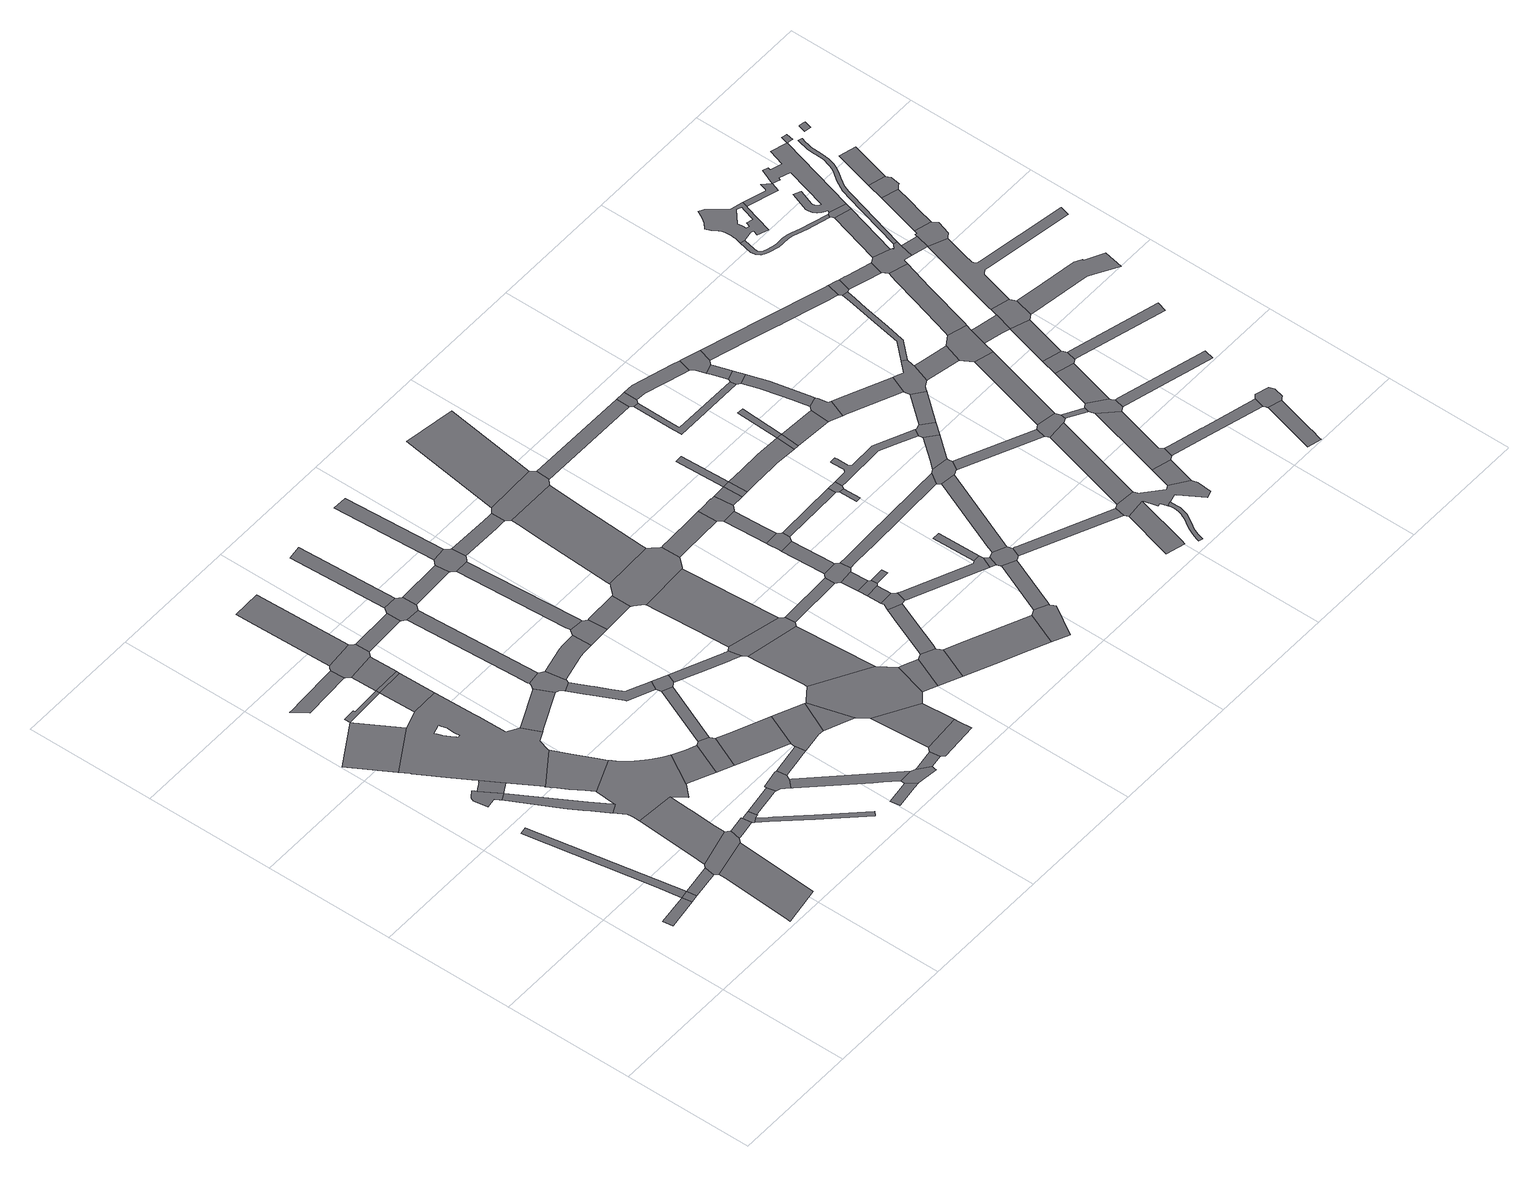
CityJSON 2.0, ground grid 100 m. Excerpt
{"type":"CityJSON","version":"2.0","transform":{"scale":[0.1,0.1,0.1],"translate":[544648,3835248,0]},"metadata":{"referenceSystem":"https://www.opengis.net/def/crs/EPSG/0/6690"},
"CityObjects":{
"road1":{"type":"Road","attributes":{"RoadStructureAttribute.sectionType":"1"},"geometry":[{"type":"MultiSurface","lod":"1","boundaries":[[[0,1,2,3,4]]]}]},
"road2":{"type":"Road","geometry":[{"type":"MultiSurface","lod":"1","boundaries":[[[5,0,4,6]]]}]},
"road3":{"type":"Road","attributes":{"RoadStructureAttribute.sectionType":"1"},"geometry":[{"type":"MultiSurface","lod":"1","boundaries":[[[7,8,9,0,5]]]}]},
"road4":{"type":"Road","attributes":{"RoadStructureAttribute.sectionType":"1"},"geometry":[{"type":"MultiSurface","lod":"1","boundaries":[[[10,11,5,6,12]]]}]},
"road5":{"type":"Road","attributes":{"function":"3","RoadStructureAttribute.sectionType":"1"},"geometry":[{"type":"MultiSurface","lod":"1","boundaries":[[[13,14,15,16,17,18,19]]]}]},
"road6":{"type":"Road","geometry":[{"type":"MultiSurface","lod":"1","boundaries":[[[20,21,22,23,24,25,26,27,28,29,30,31,32,33,34,35]]]}]},
"road7":{"type":"Road","geometry":[{"type":"MultiSurface","lod":"1","boundaries":[[[36,37,38,35,34,39,40]]]}]},
"road8":{"type":"Road","geometry":[{"type":"MultiSurface","lod":"1","boundaries":[[[41,42,43,10,12,15,14,44,45,46]]]}]},
"road9":{"type":"Road","attributes":{"RoadStructureAttribute.sectionType":"1"},"geometry":[{"type":"MultiSurface","lod":"1","boundaries":[[[47,48,49,50,51,34,33,52,53,54,55,56,57,58,59]]]}]},
"road10":{"type":"Road","geometry":[{"type":"MultiSurface","lod":"1","boundaries":[[[60,61,62,63,64]]]}]},
"road11":{"type":"Road","attributes":{"function":"3","RoadStructureAttribute.sectionType":"1"},"geometry":[{"type":"MultiSurface","lod":"1","boundaries":[[[65,66,67,68,43,42,69,70,71,72]]]}]},
"road12":{"type":"Road","geometry":[{"type":"MultiSurface","lod":"1","boundaries":[[[36,40,73,74,75,76,77,78,79,80,81,82,83,84,85,86,87,88,89,90,91,64,63,92,93,94,95],[96,97,98,99,100,101,102,103,104,105,106,107,108]]]}]},
"road13":{"type":"Road","attributes":{"RoadStructureAttribute.sectionType":"1"},"geometry":[{"type":"MultiSurface","lod":"1","boundaries":[[[109,110,46,45,111,112,113]]]}]},
"road14":{"type":"Road","attributes":{"function":"3","RoadStructureAttribute.sectionType":"1"},"geometry":[{"type":"MultiSurface","lod":"1","boundaries":[[[114,115,116,117,77,76,118,119,120,121,122,123]]]}]},
"road15":{"type":"Road","attributes":{"RoadStructureAttribute.sectionType":"1"},"geometry":[{"type":"MultiSurface","lod":"1","boundaries":[[[124,125,126,127,128,129]]]}]},
"road16":{"type":"Road","attributes":{"RoadStructureAttribute.sectionType":"1"},"geometry":[{"type":"MultiSurface","lod":"1","boundaries":[[[130,131,132,133,61,134,135,136]]]}]},
"road17":{"type":"Road","geometry":[{"type":"MultiSurface","lod":"1","boundaries":[[[137,138,139,109,113,140,141,142,143,144]]]}]},
"road18":{"type":"Road","geometry":[{"type":"MultiSurface","lod":"1","boundaries":[[[145,146,147,148,149,150,151,152,123,122,59,58,153,154,155,65,72,156,157,158,159,160]]]}]},
"road19":{"type":"Road","attributes":{"RoadStructureAttribute.sectionType":"1"},"geometry":[{"type":"MultiSurface","lod":"1","boundaries":[[[161,162,163,141,140,164,165,166,167]]]}]},
"road20":{"type":"Road","attributes":{"RoadStructureAttribute.sectionType":"1"},"geometry":[{"type":"MultiSurface","lod":"1","boundaries":[[[168,169,144,143,170,171,172]]]}]},
"road21":{"type":"Road","geometry":[{"type":"MultiSurface","lod":"1","boundaries":[[[173,135,174,89,88]]]}]},
"road22":{"type":"Road","geometry":[{"type":"MultiSurface","lod":"1","boundaries":[[[175,136,135,173]]]}]},
"road23":{"type":"Road","attributes":{"RoadStructureAttribute.sectionType":"1"},"geometry":[{"type":"MultiSurface","lod":"1","boundaries":[[[176,177,136,175]]]}]},
"road24":{"type":"Road","attributes":{"RoadStructureAttribute.sectionType":"1"},"geometry":[{"type":"MultiSurface","lod":"1","boundaries":[[[178,179,160,159,180,181,182]]]}]},
"road25":{"type":"Road","geometry":[{"type":"MultiSurface","lod":"1","boundaries":[[[183,184,185,186,187,188,124,129,189,190,177,176,191,192,193,194]]]}]},
"road26":{"type":"Road","geometry":[{"type":"MultiSurface","lod":"1","boundaries":[[[195,196,197,198,199,200,168,172,201,202,203,204,205]]]}]},
"road27":{"type":"Road","attributes":{"RoadStructureAttribute.sectionType":"1"},"geometry":[{"type":"MultiSurface","lod":"1","boundaries":[[[206,207,83,82,208,209]]]}]},
"road28":{"type":"Road","geometry":[{"type":"MultiSurface","lod":"1","boundaries":[[[210,211,182,181,212,213,214]]]}]},
"road29":{"type":"Road","attributes":{"RoadStructureAttribute.sectionType":"1"},"geometry":[{"type":"MultiSurface","lod":"1","boundaries":[[[215,216,217,186,185]]]}]},
"road30":{"type":"Road","attributes":{"RoadStructureAttribute.sectionType":"1"},"geometry":[{"type":"MultiSurface","lod":"1","boundaries":[[[218,219,220,204,203,221,222,223,224,225]]]}]},
"road31":{"type":"Road","attributes":{"RoadStructureAttribute.sectionType":"1"},"geometry":[{"type":"MultiSurface","lod":"1","boundaries":[[[226,227,228,195,205,229,230,231]]]}]},
"road32":{"type":"Road","attributes":{"RoadStructureAttribute.sectionType":"1"},"geometry":[{"type":"MultiSurface","lod":"1","boundaries":[[[232,233,234,235,236,237]]]}]},
"road33":{"type":"Road","geometry":[{"type":"MultiSurface","lod":"1","boundaries":[[[238,239,240,241,242,243,206,209,244,245,246,247,248,249,250,251]]]}]},
"road34":{"type":"Road","attributes":{"RoadStructureAttribute.sectionType":"1"},"geometry":[{"type":"MultiSurface","lod":"1","boundaries":[[[252,194,193,253]]]}]},
"road35":{"type":"Road","attributes":{"RoadStructureAttribute.sectionType":"1"},"geometry":[{"type":"MultiSurface","lod":"1","boundaries":[[[254,213,212,255,256,257,258,259]]]}]},
"road36":{"type":"Road","attributes":{"RoadStructureAttribute.sectionType":"1"},"geometry":[{"type":"MultiSurface","lod":"1","boundaries":[[[260,261,210,214,262,263]]]}]},
"road37":{"type":"Road","attributes":{"RoadStructureAttribute.sectionType":"1"},"geometry":[{"type":"MultiSurface","lod":"1","boundaries":[[[264,265,266,267,268,269,270,248,247,271,272,273,274,275,276,277,278,279]]]}]},
"road38":{"type":"Road","attributes":{"RoadStructureAttribute.sectionType":"1"},"geometry":[{"type":"MultiSurface","lod":"1","boundaries":[[[280,281,282,240,239,283,284,285]]]}]},
"road39":{"type":"Road","geometry":[{"type":"MultiSurface","lod":"1","boundaries":[[[225,224,232,237,286,287,288,289,290,291]]]}]},
"road40":{"type":"Road","attributes":{"RoadStructureAttribute.sectionType":"1"},"geometry":[{"type":"MultiSurface","lod":"1","boundaries":[[[292,293,294,295,251,250,296,297,298,299]]]}]},
"road41":{"type":"Road","geometry":[{"type":"MultiSurface","lod":"1","boundaries":[[[300,301,302,303,252,253,304,305,280,285,306,307,308,309]]]}]},
"road42":{"type":"Road","attributes":{"RoadStructureAttribute.sectionType":"1"},"geometry":[{"type":"MultiSurface","lod":"1","boundaries":[[[310,311,312,291,290,313,314]]]}]},
"road43":{"type":"Road","attributes":{"RoadStructureAttribute.sectionType":"1"},"geometry":[{"type":"MultiSurface","lod":"1","boundaries":[[[259,258,315,226,231,316,317,318,319]]]}]},
"road44":{"type":"Road","geometry":[{"type":"MultiSurface","lod":"1","boundaries":[[[320,321,279,278,322,260,263,323,324,325]]]}]},
"road45":{"type":"Road","attributes":{"RoadStructureAttribute.sectionType":"1"},"geometry":[{"type":"MultiSurface","lod":"1","boundaries":[[[326,327,301,300]]]}]},
"road46":{"type":"Road","geometry":[{"type":"MultiSurface","lod":"1","boundaries":[[[319,318,328,329,330]]]}]},
"road47":{"type":"Road","geometry":[{"type":"MultiSurface","lod":"1","boundaries":[[[331,332,333,334,310,314,335,336,337]]]}]},
"road48":{"type":"Road","attributes":{"RoadStructureAttribute.sectionType":"1"},"geometry":[{"type":"MultiSurface","lod":"1","boundaries":[[[338,339,340,341,325,324,342,343,344,345,346]]]}]},
"road49":{"type":"Road","attributes":{"RoadStructureAttribute.sectionType":"1"},"geometry":[{"type":"MultiSurface","lod":"1","boundaries":[[[347,309,308,348]]]}]},
"road50":{"type":"Road","geometry":[{"type":"MultiSurface","lod":"1","boundaries":[[[349,350,292,299,351,352,353,354]]]}]},
"road51":{"type":"Road","attributes":{"function":"3","RoadStructureAttribute.sectionType":"1"},"geometry":[{"type":"MultiSurface","lod":"1","boundaries":[[[355,356,333,332,357,358]]]}]},
"road52":{"type":"Road","attributes":{"RoadStructureAttribute.sectionType":"1"},"geometry":[{"type":"MultiSurface","lod":"1","boundaries":[[[359,360,361,362,363,364,349,354]]]}]},
"road53":{"type":"Road","geometry":[{"type":"MultiSurface","lod":"1","boundaries":[[[365,366,330,329,355,358,367,368,369,370,371]]]}]},
"road54":{"type":"Road","attributes":{"RoadStructureAttribute.sectionType":"1"},"geometry":[{"type":"MultiSurface","lod":"1","boundaries":[[[372,373,352,351,374]]]}]},
"road55":{"type":"Road","geometry":[{"type":"MultiSurface","lod":"1","boundaries":[[[375,376,377,378,347,348,379,380,362,361,381,382,383,384]]]}]},
"road56":{"type":"Road","attributes":{"function":"3","RoadStructureAttribute.sectionType":"1"},"geometry":[{"type":"MultiSurface","lod":"1","boundaries":[[[385,386,387,365,371,388,389]]]}]},
"road57":{"type":"Road","attributes":{"RoadStructureAttribute.sectionType":"1"},"geometry":[{"type":"MultiSurface","lod":"1","boundaries":[[[390,378,377,391]]]}]},
"road58":{"type":"Road","geometry":[{"type":"MultiSurface","lod":"1","boundaries":[[[392,346,345,385,389,393,394,395,396,397]]]}]},
"road59":{"type":"Road","attributes":{"RoadStructureAttribute.sectionType":"1"},"geometry":[{"type":"MultiSurface","lod":"1","boundaries":[[[398,399,370,369,400,401]]]}]},
"road60":{"type":"Road","attributes":{"function":"3","RoadStructureAttribute.sectionType":"1"},"geometry":[{"type":"MultiSurface","lod":"1","boundaries":[[[402,403,404,405,406,407,408,409,392,397]]]}]},
"road61":{"type":"Road","attributes":{"RoadStructureAttribute.sectionType":"1"},"geometry":[{"type":"MultiSurface","lod":"1","boundaries":[[[410,411,384,383,412,413,414,415]]]}]},
"road62":{"type":"Road","geometry":[{"type":"MultiSurface","lod":"1","boundaries":[[[416,417,418,401,400,419,420,421,422,423]]]}]},
"road63":{"type":"Road","geometry":[{"type":"MultiSurface","lod":"1","boundaries":[[[424,425,426,427,428,429,430,431,432,372,374,433,434,435,436,405,404,437,438,439,440]]]}]},
"road64":{"type":"Road","attributes":{"function":"3","RoadStructureAttribute.sectionType":"1"},"geometry":[{"type":"MultiSurface","lod":"1","boundaries":[[[441,442,443,444,428,427,445,446,447,448]]]}]},
"road65":{"type":"Road","attributes":{"RoadStructureAttribute.sectionType":"1"},"geometry":[{"type":"MultiSurface","lod":"1","boundaries":[[[449,450,451,395,394,452,453,454]]]}]},
"road66":{"type":"Road","attributes":{"RoadStructureAttribute.sectionType":"1"},"geometry":[{"type":"MultiSurface","lod":"1","boundaries":[[[455,456,457,416,423,458,459,460]]]}]},
"road67":{"type":"Road","attributes":{"RoadStructureAttribute.sectionType":"1"},"geometry":[{"type":"MultiSurface","lod":"1","boundaries":[[[461,420,419,462,463,464,465]]]}]},
"road68":{"type":"Road","geometry":[{"type":"MultiSurface","lod":"1","boundaries":[[[466,467,468,469,470,471,415,414,472,441,448,473,474,475,476]]]}]},
"road69":{"type":"Road","geometry":[{"type":"MultiSurface","lod":"1","boundaries":[[[477,478,479,480,455,460,481,482,483]]]}]},
"road70":{"type":"Road","attributes":{"RoadStructureAttribute.sectionType":"1"},"geometry":[{"type":"MultiSurface","lod":"1","boundaries":[[[484,485,479,478]]]}]},
"road71":{"type":"Road","geometry":[{"type":"MultiSurface","lod":"1","boundaries":[[[486,487,485,484,488,489,490]]]}]},
"road72":{"type":"Road","attributes":{"RoadStructureAttribute.sectionType":"1"},"geometry":[{"type":"MultiSurface","lod":"1","boundaries":[[[491,492,493,494,495,496,440,439,497,498,499]]]}]},
"road73":{"type":"Road","attributes":{"RoadStructureAttribute.sectionType":"1"},"geometry":[{"type":"MultiSurface","lod":"1","boundaries":[[[500,501,487,486]]]}]},
"road74":{"type":"Road","geometry":[{"type":"MultiSurface","lod":"1","boundaries":[[[502,503,504,505,449,454,506,501,500,507,508,509]]]}]},
"road75":{"type":"Road","attributes":{"RoadStructureAttribute.sectionType":"1"},"geometry":[{"type":"MultiSurface","lod":"1","boundaries":[[[510,511,512,513,504,503]]]}]},
"road76":{"type":"Road","attributes":{"function":"3","RoadStructureAttribute.sectionType":"1"},"geometry":[{"type":"MultiSurface","lod":"1","boundaries":[[[514,469,468,515]]]}]},
"road77":{"type":"Road","geometry":[{"type":"MultiSurface","lod":"1","boundaries":[[[516,517,518,490,489]]]}]},
"road78":{"type":"Road","geometry":[{"type":"MultiSurface","lod":"1","boundaries":[[[519,520,521,465,464,522,523,524,525,526]]]}]},
"road79":{"type":"Road","geometry":[{"type":"MultiSurface","lod":"1","boundaries":[[[527,528,529,530,531,532,512,511,533,534,535,536]]]}]},
"road80":{"type":"Road","attributes":{"RoadStructureAttribute.sectionType":"1"},"geometry":[{"type":"MultiSurface","lod":"1","boundaries":[[[537,538,539,540,530,529]]]}]},
"road81":{"type":"Road","attributes":{"RoadStructureAttribute.sectionType":"1"},"geometry":[{"type":"MultiSurface","lod":"1","boundaries":[[[541,542,483,482,543,544,545,546,547,548,549]]]}]},
"road82":{"type":"Road","geometry":[{"type":"MultiSurface","lod":"1","boundaries":[[[550,551,552,491,499,553,539,538,554,555,556,557]]]}]},
"road83":{"type":"Road","attributes":{"RoadStructureAttribute.sectionType":"1"},"geometry":[{"type":"MultiSurface","lod":"1","boundaries":[[[558,559,519,526,560,561]]]}]},
"road84":{"type":"Road","attributes":{"RoadStructureAttribute.sectionType":"1"},"geometry":[{"type":"MultiSurface","lod":"1","boundaries":[[[562,563,557,556,564]]]}]},
"road85":{"type":"Road","attributes":{"RoadStructureAttribute.sectionType":"1"},"geometry":[{"type":"MultiSurface","lod":"1","boundaries":[[[565,566,536,535,567,568,569]]]}]},
"road86":{"type":"Road","geometry":[{"type":"MultiSurface","lod":"1","boundaries":[[[570,562,564,571]]]}]},
"road87":{"type":"Road","geometry":[{"type":"MultiSurface","lod":"1","boundaries":[[[572,547,546,573,574,575]]]}]},
"road88":{"type":"Road","attributes":{"RoadStructureAttribute.sectionType":"1"},"geometry":[{"type":"MultiSurface","lod":"1","boundaries":[[[476,475,576,577]]]}]},
"road89":{"type":"Road","attributes":{"RoadStructureAttribute.sectionType":"1"},"geometry":[{"type":"MultiSurface","lod":"1","boundaries":[[[578,579,549,548]]]}]},
"road90":{"type":"Road","attributes":{"RoadStructureAttribute.sectionType":"1"},"geometry":[{"type":"MultiSurface","lod":"1","boundaries":[[[580,581,582,562,570]]]}]},
"road91":{"type":"Road","geometry":[{"type":"MultiSurface","lod":"1","boundaries":[[[583,584,575,574,585,558,561,586,587,588,589,590,591]]]}]},
"road92":{"type":"Road","attributes":{"RoadStructureAttribute.sectionType":"1"},"geometry":[{"type":"MultiSurface","lod":"1","boundaries":[[[592,593,594,595,596,597,598,599,600,509,508,601,602,603,604,605,606]]]}]},
"road93":{"type":"Road","geometry":[{"type":"MultiSurface","lod":"1","boundaries":[[[607,608,609,610]]]}]},
"road94":{"type":"Road","geometry":[{"type":"MultiSurface","lod":"1","boundaries":[[[611,565,569,607,610,612]]]}]},
"road95":{"type":"Road","attributes":{"RoadStructureAttribute.sectionType":"1"},"geometry":[{"type":"MultiSurface","lod":"1","boundaries":[[[613,614,570,571,615,616,617,618,619]]]}]},
"road96":{"type":"Road","attributes":{"RoadStructureAttribute.sectionType":"1"},"geometry":[{"type":"MultiSurface","lod":"1","boundaries":[[[620,621,622,623,624,583,591,625,626]]]}]},
"road97":{"type":"Road","attributes":{"RoadStructureAttribute.sectionType":"1"},"geometry":[{"type":"MultiSurface","lod":"1","boundaries":[[[627,628,629,588,587,630,631,632,633]]]}]},
"road98":{"type":"Road","geometry":[{"type":"MultiSurface","lod":"1","boundaries":[[[634,635,577,576,636,637,638,639,640,641]]]}]},
"road99":{"type":"Road","geometry":[{"type":"MultiSurface","lod":"1","boundaries":[[[619,618,642,643]]]}]},
"road100":{"type":"Road","attributes":{"RoadStructureAttribute.sectionType":"1"},"geometry":[{"type":"MultiSurface","lod":"1","boundaries":[[[644,645,619,643]]]}]},
"road101":{"type":"Road","attributes":{"RoadStructureAttribute.sectionType":"1"},"geometry":[{"type":"MultiSurface","lod":"1","boundaries":[[[646,647,648,649,650,651,652,653,654,611,612,655,656,657,658,659]]]}]},
"road102":{"type":"Road","geometry":[{"type":"MultiSurface","lod":"1","boundaries":[[[660,592,606,661,662,620,626,663,664,665,666,667,668]]]}]},
"road103":{"type":"Road","attributes":{"RoadStructureAttribute.sectionType":"1"},"geometry":[{"type":"MultiSurface","lod":"1","boundaries":[[[637,669,670,671,672,673,674,675,676,677,638]]]}]},
"road104":{"type":"Road","attributes":{"RoadStructureAttribute.sectionType":"1"},"geometry":[{"type":"MultiSurface","lod":"1","boundaries":[[[643,642,678,679]]]}]},
"road105":{"type":"Road","attributes":{"RoadStructureAttribute.sectionType":"1"},"geometry":[{"type":"MultiSurface","lod":"1","boundaries":[[[680,681,682,683,684,685]]]}]},
"road106":{"type":"Road","attributes":{"RoadStructureAttribute.sectionType":"1"},"geometry":[{"type":"MultiSurface","lod":"1","boundaries":[[[686,687,641,640,688,689,690,691]]]}]},
"road107":{"type":"Road","attributes":{"RoadStructureAttribute.sectionType":"1"},"geometry":[{"type":"MultiSurface","lod":"1","boundaries":[[[692,693,660,668,694,695]]]}]},
"road108":{"type":"Road","attributes":{"RoadStructureAttribute.sectionType":"1"},"geometry":[{"type":"MultiSurface","lod":"1","boundaries":[[[696,697,698,699,700,701,702,703,704,705,706,707,708,709,710,711,712,713,714,715,716,717,718,719,720,721,722,723,724,725]]]}]},
"road109":{"type":"Road","geometry":[{"type":"MultiSurface","lod":"1","boundaries":[[[726,727,728,729,730,679,678,731,732,733]]]}]},
"road110":{"type":"Road","attributes":{"RoadStructureAttribute.sectionType":"1"},"geometry":[{"type":"MultiSurface","lod":"1","boundaries":[[[734,735,736,737,738,739,740,741,742,743,744,730,729]]]}]},
"road111":{"type":"Road","geometry":[{"type":"MultiSurface","lod":"1","boundaries":[[[745,746,747,748,673,672,740,739]]]}]},
"road112":{"type":"Road","attributes":{"RoadStructureAttribute.sectionType":"1"},"geometry":[{"type":"MultiSurface","lod":"1","boundaries":[[[749,750,751,752,753,754,755,746,745]]]}]},
"road113":{"type":"Road","geometry":[{"type":"MultiSurface","lod":"1","boundaries":[[[756,757,633,632,758,682,681,759,760,761,762,710,709,763,764,765,766,767,768,769,770,771,772,773,774,775,776,777]]]}]},
"road114":{"type":"Road","geometry":[{"type":"MultiSurface","lod":"1","boundaries":[[[778,779,691,690,780,781,752,751,782,783,784]]]}]},
"road115":{"type":"Road","geometry":[{"type":"MultiSurface","lod":"1","boundaries":[[[785,786,787,659,658,788,789,692,695,790]]]}]},
"road116":{"type":"Road","attributes":{"RoadStructureAttribute.sectionType":"1"},"geometry":[{"type":"MultiSurface","lod":"1","boundaries":[[[791,792,666,665,793,794,795,796,797]]]}]},
"road117":{"type":"Road","attributes":{"RoadStructureAttribute.sectionType":"1"},"geometry":[{"type":"MultiSurface","lod":"1","boundaries":[[[798,799,800,756,777]]]}]},
"road118":{"type":"Road","attributes":{"RoadStructureAttribute.sectionType":"1"},"geometry":[{"type":"MultiSurface","lod":"1","boundaries":[[[801,802,733,732,803,804,805,806,807]]]}]},
"road119":{"type":"Road","attributes":{"RoadStructureAttribute.sectionType":"1"},"geometry":[{"type":"MultiSurface","lod":"1","boundaries":[[[808,785,790,809]]]}]},
"road120":{"type":"Road","geometry":[{"type":"MultiSurface","lod":"1","boundaries":[[[810,811,773,772,812]]]}]},
"road121":{"type":"Road","geometry":[{"type":"MultiSurface","lod":"1","boundaries":[[[813,814,797,796,815,800,799,816,817,818]]]}]},
"road122":{"type":"Road","geometry":[{"type":"MultiSurface","lod":"1","boundaries":[[[819,820,821,822,807,806,823,824,808,809,825,826,827,828,829,830]]]}]},
"road123":{"type":"Road","attributes":{"RoadStructureAttribute.sectionType":"1"},"geometry":[{"type":"MultiSurface","lod":"1","boundaries":[[[831,832,810,812,833,834,835,836,837,838]]]}]},
"road124":{"type":"Road","attributes":{"RoadStructureAttribute.sectionType":"1"},"geometry":[{"type":"MultiSurface","lod":"1","boundaries":[[[839,817,816,840,841,842,843]]]}]},
"road125":{"type":"Road","attributes":{"RoadStructureAttribute.sectionType":"1"},"geometry":[{"type":"MultiSurface","lod":"1","boundaries":[[[844,845,846,847,848,849,850,784,783,851,852,853,854,855,856,857,858,859,860,861]]]}]},
"road126":{"type":"Road","attributes":{"RoadStructureAttribute.sectionType":"1"},"geometry":[{"type":"MultiSurface","lod":"1","boundaries":[[[862,813,818,863,864]]]}]},
"road127":{"type":"Road","attributes":{"RoadStructureAttribute.sectionType":"1"},"geometry":[{"type":"MultiSurface","lod":"1","boundaries":[[[865,828,827,866,867,868]]]}]},
"road128":{"type":"Road","geometry":[{"type":"MultiSurface","lod":"1","boundaries":[[[869,870,843,842,831,838,871,872,873,874,875]]]}]},
"road129":{"type":"Road","attributes":{"RoadStructureAttribute.sectionType":"1"},"geometry":[{"type":"MultiSurface","lod":"1","boundaries":[[[876,877,878,879,835,834,880,881,882,883,884]]]}]},
"road130":{"type":"Road","attributes":{"RoadStructureAttribute.sectionType":"1"},"geometry":[{"type":"MultiSurface","lod":"1","boundaries":[[[885,886,887,888,889,890,819,830,891,892,893,894,895,896,897]]]}]},
"road131":{"type":"Road","attributes":{"RoadStructureAttribute.sectionType":"1"},"geometry":[{"type":"MultiSurface","lod":"1","boundaries":[[[898,869,875,899]]]}]},
"road132":{"type":"Road","geometry":[{"type":"MultiSurface","lod":"1","boundaries":[[[900,868,867,862,864,901,902,903]]]}]},
"road133":{"type":"Road","geometry":[{"type":"MultiSurface","lod":"1","boundaries":[[[904,898,899,905,906,907,908,909,910]]]}]},
"road134":{"type":"Road","attributes":{"RoadStructureAttribute.sectionType":"1"},"geometry":[{"type":"MultiSurface","lod":"1","boundaries":[[[911,912,913,914,915,916,917,918,919,920]]]}]},
"road135":{"type":"Road","geometry":[{"type":"MultiSurface","lod":"1","boundaries":[[[921,861,860,922,885,897,923,924,925]]]}]},
"road136":{"type":"Road","attributes":{"RoadStructureAttribute.sectionType":"1"},"geometry":[{"type":"MultiSurface","lod":"1","boundaries":[[[926,927,902,901,928,929,930,931]]]}]},
"road137":{"type":"Road","attributes":{"RoadStructureAttribute.sectionType":"1"},"geometry":[{"type":"MultiSurface","lod":"1","boundaries":[[[932,873,872,933,934,935,936,937]]]}]},
"road138":{"type":"Road","attributes":{"RoadStructureAttribute.sectionType":"1"},"geometry":[{"type":"MultiSurface","lod":"1","boundaries":[[[930,904,910,938]]]}]},
"road139":{"type":"Road","attributes":{"RoadStructureAttribute.sectionType":"1"},"geometry":[{"type":"MultiSurface","lod":"1","boundaries":[[[939,940,941,942,900,903,943,944,945,946]]]}]},
"road140":{"type":"Road","geometry":[{"type":"MultiSurface","lod":"1","boundaries":[[[947,948,949,884,883,950,951,911,920,952,953,954,955,956,957,958]]]}]},
"road141":{"type":"Road","attributes":{"RoadStructureAttribute.sectionType":"1"},"geometry":[{"type":"MultiSurface","lod":"1","boundaries":[[[959,960,925,924,961,962,963]]]}]},
"road142":{"type":"Road","geometry":[{"type":"MultiSurface","lod":"1","boundaries":[[[964,931,930,938,965,966,967]]]}]},
"road143":{"type":"Road","geometry":[{"type":"MultiSurface","lod":"1","boundaries":[[[968,969,970,971,972,973,974,975,976,977,978,979,980,981,982,983,984,985,986,987,988,989,990,991,992],[993,994,995,996,997,998,999,1000,1001]]]}]},
"road144":{"type":"Road","attributes":{"RoadStructureAttribute.sectionType":"1"},"geometry":[{"type":"MultiSurface","lod":"1","boundaries":[[[1002,908,907,1003,1004,1005]]]}]},
"road145":{"type":"Road","attributes":{"RoadStructureAttribute.sectionType":"1"},"geometry":[{"type":"MultiSurface","lod":"1","boundaries":[[[984,1006,1007,1008,1009,1010,1011,1012,1013,1014,1015,1016,1017,1018,1019,1020,1021,1022,1023,1024,1025,1026,1027,1028,1029,1030,1031,1032,985]]]}]},
"road146":{"type":"Road","geometry":[{"type":"MultiSurface","lod":"1","boundaries":[[[1033,1034,1035,963,962,1036,939,946,1037,1038,1039,1040,1041,1042,1043,1044,1045,1046,1047]]]}]},
"road147":{"type":"Road","attributes":{"RoadStructureAttribute.sectionType":"1"},"geometry":[{"type":"MultiSurface","lod":"1","boundaries":[[[1048,1033,1047,1049]]]}]},
"road148":{"type":"Road","attributes":{"RoadStructureAttribute.sectionType":"1"},"geometry":[{"type":"MultiSurface","lod":"1","boundaries":[[[1040,1039,1050,1051]]]}]},
"road149":{"type":"Road","geometry":[{"type":"MultiSurface","lod":"1","boundaries":[[[1052,1053,1054,992,991,1055,1056]]]}]},
"road150":{"type":"Road","attributes":{"RoadStructureAttribute.sectionType":"1"},"geometry":[{"type":"MultiSurface","lod":"1","boundaries":[[[1057,1058,1059,1060,1061,1062,1063,1064,966,965,1065,1066,1067,1068,1069,1070,1071,1072]]]}]},
"road151":{"type":"Road","geometry":[{"type":"MultiSurface","lod":"1","boundaries":[[[1073,1019,1018,1074,1075,1048,1049,1076]]]}]},
"road152":{"type":"Road","geometry":[{"type":"MultiSurface","lod":"1","boundaries":[[[1077,1078,1079,1080,1081,1051,1050,1082,1083,1084,1085,1086,1087,1088]]]}]},
"road153":{"type":"Road","attributes":{"RoadStructureAttribute.sectionType":"1"},"geometry":[{"type":"MultiSurface","lod":"1","boundaries":[[[1050,1089,1090,1091,964,967,1092,1093,1094,1095,1096,1097,1098,1099,1100,1101,1102,1103,1104,1105,1106,1107,1082]]]}]},
"road154":{"type":"Road","geometry":[{"type":"MultiSurface","lod":"1","boundaries":[[[1108,1109,1110,1111,1112,1056,1113,1114,1115,1116,1117,1118,1119,1120,1121,1122,1123,1124,1125,1126,1127,1128,1129,1130,1073,1076,1131]]]}]},
"road155":{"type":"Road","attributes":{"RoadStructureAttribute.sectionType":"1"},"geometry":[{"type":"MultiSurface","lod":"1","boundaries":[[[1132,1077,1088,1133,1134,1135,1136]]]}]},
"road156":{"type":"Road","attributes":{"RoadStructureAttribute.sectionType":"1"},"geometry":[{"type":"MultiSurface","lod":"1","boundaries":[[[1137,1138,1139,1140,1141,1142,1143,1144,1145,1146,1147,1148,1149,1150,1151,1152,1153,1154,1155,1156,1157,1158,1159,1042,1041,1160,1161,1162,1163,1164,1165,1166,1167,1168,1169,1170,1171,1172,1173,1174,1175,1176,1177,1178,1179,1180]]]}]},
"road157":{"type":"Road","geometry":[{"type":"MultiSurface","lod":"1","boundaries":[[[1181,1132,1136,1182,1183,1184,1185,1186,1187]]]}]},
"road158":{"type":"Road","attributes":{"RoadStructureAttribute.sectionType":"1"},"geometry":[{"type":"MultiSurface","lod":"1","boundaries":[[[1188,1181,1187,1189,1190]]]}]},
"road159":{"type":"Road","attributes":{"RoadStructureAttribute.sectionType":"1"},"geometry":[{"type":"MultiSurface","lod":"1","boundaries":[[[1191,1192,1193,1131,1194,1195,1196,1197,1198]]]}]},
"road160":{"type":"Road","attributes":{"RoadStructureAttribute.sectionType":"1"},"geometry":[{"type":"MultiSurface","lod":"1","boundaries":[[[1199,1200,1201,1202,1203,1204,1205]]]}]}
},
"vertices":[
[477,724,0],[471,723,0],[233,689,0],[244,612,0],[488,648,0],
[539,735,0],[550,657,0],
[329,1917,0],[273,1907,0],[448,918,0],
[779,770,0],[768,768,0],[768,688,0],
[1090,592,0],[1099,730,0],[793,663,0],[790,613,0],[753,56,0],[751,38,0],[1055,85,0],
[380,2380,0],[370,2398,0],[321,2363,0],[315,2352,0],[307,2337,0],[304,2331,0],[324,2222,0],[325,2222,0],[359,2228,0],[396,2235,0],[403,2236,0],[404,2233,0],[420,2204,0],[427,2191,0],[482,2220,0],[388,2367,0],
[472,2419,0],[460,2411,0],[462,2409,0],[490,2225,0],[565,2268,0],
[1127,858,0],[1112,872,0],[803,795,0],[1101,732,0],[1125,760,0],[1143,846,0],
[855,1594,0],[853,1599,0],[848,1606,0],[766,1741,0],[697,1856,0],[621,1829,0],[629,1815,0],[635,1804,0],[688,1717,0],[698,1700,0],[779,1565,0],[787,1552,0],[860,1586,0],
[364,3383,0],[353,3400,0],[9,3195,0],[198,2877,0],[543,3083,0],
[842,1368,0],[816,975,0],[811,905,0],[808,853,0],[1116,957,0],[1127,1165,0],[1128,1186,0],[1136,1348,0],
[622,2172,0],[682,2072,0],[696,2047,0],[697,2045,0],[969,2232,0],[971,2240,0],[996,2327,0],[1032,2345,0],[1033,2345,0],[1072,2364,0],[1007,2498,0],[922,2551,0],[918,2750,0],[917,2769,0],[915,2812,0],[907,3133,0],[689,3128,0],[554,3084,0],[544,3080,0],[241,2806,0],[244,2801,0],[378,2574,0],[450,2456,0],[687,2776,0],[666,2810,0],[638,2855,0],[631,2879,0],[623,2906,0],[621,2910,0],[693,2932,0],[693,2928,0],[693,2923,0],[707,2877,0],[706,2810,0],[707,2767,0],[692,2767,0],
[1278,866,0],[1148,845,0],[1139,762,0],[1161,765,0],[1288,786,0],
[1109,1936,0],[1101,1953,0],[1049,2062,0],[1015,2134,0],[714,2015,0],[737,1976,0],[777,1905,0],[835,1815,0],[873,1755,0],[1140,1869,0],
[634,3787,0],[300,3771,0],[213,3766,0],[176,3765,0],[255,3659,0],[640,3680,0],
[447,3435,0],[447,3439,0],[445,3450,0],[351,3445,0],[448,3405,0],[682,3415,0],[681,3442,0],
[1302,859,0],[1299,859,0],[1280,856,0],[1300,772,0],[1335,794,0],[1364,798,0],[1364,803,0],[1352,867,0],
[1387,1606,0],[1329,1648,0],[1292,1679,0],[1291,1681,0],[1243,1730,0],[1202,1777,0],[1167,1826,0],[1152,1850,0],[839,1465,0],[843,1441,0],[846,1425,0],[1138,1346,0],[1208,1251,0],[1288,1335,0],[1290,1338,0],[1433,1578,0],
[1598,507,0],[1414,708,0],[1395,728,0],[1366,701,0],[1570,480,0],[1836,190,0],[1866,218,0],
[1591,903,0],[1582,901,0],[1370,804,0],[1592,838,0],[1606,840,0],
[900,3420,0],[682,3408,0],
[900,3448,0],
[894,3664,0],[676,3646,0],
[1532,1528,0],[1445,1571,0],[1403,1289,0],[1495,1248,0],[1604,1496,0],
[919,3812,0],[904,3826,0],[889,3841,0],[666,3823,0],[654,3810,0],[638,3792,0],[645,3674,0],[659,3662,0],[908,3680,0],[922,3695,0],[925,3698,0],[923,3808,0],
[1752,948,0],[1733,946,0],[1664,935,0],[1631,929,0],[1595,923,0],[1594,917,0],[1611,839,0],[1641,828,0],[1688,779,0],[1745,834,0],[1763,870,0],
[1334,2652,0],[1031,2509,0],[1095,2375,0],[1398,2518,0],
[1638,1511,0],[1623,1504,0],[1618,1194,0],[1727,1442,0],[1712,1479,0],
[867,4592,0],[647,4587,0],[650,4477,0],
[2269,287,0],[2166,395,0],[1758,820,0],[1699,767,0],[2063,386,0],[2108,339,0],[2189,255,0],[2295,260,0],
[2000,987,0],[1968,981,0],[1926,975,0],[1938,898,0],[1979,905,0],[2012,910,0],
[2188,220,0],[2186,219,0],[2002,194,0],[2012,121,0],[2195,148,0],[2247,154,0],
[1471,2710,0],[1466,2713,0],[1357,2700,0],[1357,2693,0],[1347,2675,0],[1334,2653,0],[1399,2518,0],[1435,2506,0],[1443,2490,0],[1451,2474,0],[1523,2509,0],[1531,2533,0],[1532,2535,0],[1507,2686,0],
[1268,3821,0],[1267,3711,0],
[1819,1403,0],[1714,1152,0],[1729,1145,0],[1840,1096,0],[2002,1026,0],[2110,1277,0],
[1841,1980,0],[1641,1518,0],[1714,1484,0],[1917,1949,0],
[1844,2099,0],[1780,2127,0],[1690,2166,0],[1650,2248,0],[1600,2350,0],[1596,2358,0],[1595,2361,0],[1512,2349,0],[1523,2326,0],[1627,2114,0],[1632,2105,0],[1641,2101,0],[1750,2054,0],[1813,2027,0],[1829,2019,0],[1868,2089,0],
[1306,3680,0],[1351,2817,0],[1356,2713,0],[1465,2719,0],[1459,2818,0],[1415,3678,0],
[2252,153,0],[2287,148,0],[2410,135,0],[2415,159,0],[2418,175,0],[2330,244,0],
[1871,2749,0],[1777,2744,0],[1754,2743,0],[1724,2738,0],[1742,2587,0],[1761,2590,0],[1788,2593,0],[1877,2597,0],
[1406,3863,0],[1297,3861,0],[1292,3854,0],[1272,3826,0],[1273,3706,0],[1300,3685,0],[1420,3685,0],[1443,3713,0],[1447,3718,0],[1444,3828,0],
[2510,270,0],[2481,265,0],[2346,245,0],[2493,187,0],[2518,190,0],
[2001,1009,0],[2180,935,0],[2181,935,0],[2222,930,0],[2337,1179,0],
[1967,2046,0],[1923,2065,0],[1833,2008,0],[1943,1962,0],[1952,1966,0],[1983,2039,0],
[1371,4640,0],[1261,4626,0],
[2340,883,0],[2442,839,0],[2347,1175,0],
[2840,294,0],[2838,323,0],[2537,301,0],[2514,276,0],[2521,187,0],[2547,164,0],[2848,186,0],
[2383,1867,0],[2371,1872,0],[2366,1874,0],[2330,1889,0],[2131,1889,0],[2331,1802,0],[2354,1792,0],[2414,1767,0],[2395,1862,0],
[1802,3842,0],[1812,3732,0],
[1900,2789,0],[1898,2786,0],[2055,2604,0],[2042,2754,0],[2014,2778,0],[2011,2781,0],
[2503,757,0],[2511,657,0],[2835,363,0],[2820,578,0],
[2009,2807,0],[2008,2823,0],[1956,3700,0],[1846,3696,0],[1899,2822,0],[1900,2800,0],
[2470,1262,0],[2362,1186,0],[2842,596,0],[2884,630,0],[2897,641,0],[2974,901,0],[2885,1025,0],
[2308,2764,0],[2051,2755,0],[2309,2613,0],
[1981,3852,0],[1951,3882,0],[1947,3886,0],[1835,3879,0],[1816,3727,0],[1841,3701,0],[1961,3704,0],[1988,3732,0],[1993,3738,0],[1985,3849,0],
[2438,1731,0],[2444,1647,0],[2468,1296,0],[2865,1323,0],[2844,1651,0],
[1792,4681,0],[1903,4676,0],
[2426,1884,0],[2856,1664,0],[2871,1680,0],[2865,1759,0],[2860,1759,0],[2833,1788,0],
[3020,882,0],[2990,894,0],[3003,595,0],[3112,844,0],
[2796,2362,0],[2791,2431,0],[2783,2556,0],[2384,2537,0],[2389,2454,0],[2392,2405,0],[2396,2358,0],[2409,2157,0],
[2373,3843,0],[2310,3843,0],[2311,3734,0],[2372,3734,0],[2395,3734,0],[2396,3843,0],
[3154,861,0],[3150,860,0],[3128,851,0],[3171,521,0],[3280,770,0],[3268,790,0],[3254,813,0],[3255,815,0],
[2845,2787,0],[2804,2831,0],[2805,2831,0],[2779,2857,0],[2381,2845,0],[2381,2837,0],[2373,2827,0],[2321,2770,0],[2312,2764,0],[2313,2609,0],[2323,2603,0],[2383,2547,0],[2384,2542,0],[2789,2563,0],[2851,2634,0],[2852,2634,0],[2849,2783,0],
[2428,3701,0],[2425,3645,0],[2416,3488,0],[2382,2864,0],[2781,2900,0],[2814,3463,0],[2826,3666,0],[2829,3703,0],
[3301,1774,0],[2887,1760,0],[2867,1759,0],[2878,1680,0],[2892,1681,0],[3305,1695,0],
[3334,1277,0],[3276,1142,0],[3162,878,0],[3264,834,0],[3373,1089,0],[3435,1234,0],
[3390,722,0],[3439,405,0],[3564,350,0],[3774,258,0],[3883,507,0],
[2869,3851,0],[2863,3859,0],[2843,3885,0],[2435,3875,0],[2408,3853,0],[2402,3848,0],[2423,3705,0],[2842,3716,0],[2863,3736,0],[2868,3736,0],[2873,3846,0],
[3479,1333,0],[3464,1351,0],[3353,1345,0],[3355,1324,0],[3443,1236,0],[3469,1242,0],[3490,1320,0],
[3458,1462,0],[3348,1456,0],
[3455,1538,0],[3344,1532,0],[3461,1464,0],[3474,1477,0],[3472,1523,0],
[3252,2795,0],[3086,2790,0],[3022,2788,0],[2956,2786,0],[2927,2785,0],[2876,2784,0],[2883,2635,0],[2929,2636,0],[3257,2645,0],
[3448,1675,0],[3337,1669,0],
[3446,1800,0],[3441,1804,0],[3329,1801,0],[3326,1797,0],[3332,1673,0],[3452,1679,0],[3476,1701,0],[3471,1781,0],
[3438,1832,0],[3422,2151,0],[3312,2146,0],[3328,1827,0],
[2552,4678,0],[2951,4620,0],
[3592,1483,0],[3591,1506,0],[3590,1529,0],
[3928,527,0],[3925,525,0],[3900,515,0],[3901,203,0],[4049,435,0],[4039,454,0],[4028,478,0],[4029,480,0],
[3443,2245,0],[3442,2246,0],[3416,2272,0],[3306,2267,0],[3307,2245,0],[3311,2172,0],[3438,2174,0],[3445,2184,0],[3446,2184,0],[3444,2244,0],
[3411,2368,0],[3399,2612,0],[3289,2608,0],[3301,2367,0],
[4008,1095,0],[3522,1306,0],[3479,1238,0],[3489,1234,0],[3977,1023,0],[4048,992,0],[4085,1077,0],[4085,1110,0],[4030,1108,0],
[3389,2797,0],[3389,2800,0],[3293,2797,0],[3286,2612,0],[3403,2617,0],[3424,2638,0],[3436,2651,0],[3421,2798,0],
[4105,937,0],[3935,542,0],[4036,499,0],[4207,892,0],
[3528,2801,0],[3516,2801,0],[3532,2653,0],
[3942,2258,0],[3473,2244,0],[3475,2186,0],[3894,2197,0],[3944,2198,0],
[3583,2803,0],[3587,2654,0],
[4105,1053,0],[4090,974,0],[4091,973,0],[4119,1047,0],
[3704,3732,0],[3705,3838,0],
[4075,1441,0],[4021,1442,0],
[3567,3190,0],[3539,3189,0],[3512,3188,0],
[4160,1061,0],[4153,1059,0],[4103,942,0],[4213,895,0],[4243,908,0],[4274,981,0],[4273,982,0],[4263,1011,0],[4261,1018,0],
[4470,1813,0],[4314,1808,0],[4245,1806,0],[4179,1804,0],[4098,1801,0],[3699,1788,0],[3682,1787,0],[3504,1781,0],[3495,1781,0],[3491,1701,0],[3495,1701,0],[3507,1702,0],[3694,1708,0],[3701,1708,0],[4413,1731,0],
[3964,2179,0],[3968,2042,0],[4005,2042,0],[4002,2175,0],
[4016,2260,0],[4017,2199,0],
[3893,2811,0],[3726,2807,0],[3726,2658,0],[3730,2658,0],[3910,2662,0],[4077,2652,0],[4086,2801,0],
[4436,1700,0],[4272,1321,0],[4202,1159,0],[4181,1109,0],[4174,1094,0],[4274,1050,0],[4551,1688,0],
[4569,852,0],[4305,968,0],[4293,973,0],[4271,896,0],[4950,598,0],[4957,595,0],[4974,674,0],
[3735,3838,0],[3732,3838,0],[3722,3716,0],[3725,3713,0],[3763,3708,0],[3775,3723,0],[3782,3731,0],[3783,3838,0],
[4120,2649,0],[4131,2798,0],
[4151,3140,0],[4105,3143,0],
[4419,2271,0],[4207,2265,0],[4186,2285,0],[4184,2376,0],[4183,2396,0],[4137,2394,0],[4138,2375,0],[4140,2283,0],[4122,2263,0],[4070,2202,0],[4408,2211,0],[4550,2148,0],[4679,2090,0],[4712,2142,0],
[4503,1829,0],[4427,1712,0],[4433,1704,0],[4559,1692,0],[4587,1707,0],[4595,1704,0],[4635,1774,0],[4633,1807,0],[4633,1814,0],
[3723,3406,0],[3723,3322,0],[3723,3311,0],[4296,3310,0],[4290,3353,0],[3763,3358,0],[3763,3361,0],[3763,3407,0],[3763,3706,0],
[4409,2631,0],[4419,2782,0],
[5015,153,0],[5131,577,0],[4971,561,0],[4871,194,0],[4861,161,0],[5006,121,0],
[4182,3745,0],[3866,3837,0],[3861,3730,0],[4153,3643,0],[4201,3628,0],[4230,3731,0],
[4686,2055,0],[4559,1897,0],[4644,1829,0],[4772,1986,0],
[5121,86,0],[5128,105,0],[5136,127,0],[5146,150,0],[5156,167,0],[5166,184,0],[5187,217,0],[5207,248,0],[5221,274,0],[5231,300,0],[5237,322,0],[5242,350,0],[5243,381,0],[5240,430,0],[5211,422,0],[5213,381,0],[5212,354,0],[5208,329,0],[5202,310,0],[5193,287,0],[5181,263,0],[5162,233,0],[5141,200,0],[5130,182,0],[5120,164,0],[5108,138,0],[5099,115,0],[5093,95,0],[5084,67,0],[5113,58,0],
[4544,2743,0],[4543,2747,0],[4528,2814,0],[4524,2831,0],[4443,2807,0],[4424,2625,0],[4509,2589,0],[4563,2729,0],
[4519,2848,0],[4454,3152,0],[4445,3185,0],[4434,3221,0],[4413,3294,0],[4405,3317,0],[4325,3291,0],[4362,3169,0],[4396,3025,0],[4416,2934,0],[4435,2847,0],
[4377,3402,0],[4302,3377,0],[4293,3359,0],[4292,3356,0],
[4373,3414,0],[4335,3534,0],[4330,3550,0],[4254,3524,0],[4266,3490,0],[4299,3389,0],[4303,3378,0],
[5006,689,0],[4996,684,0],[4965,575,0],[5136,579,0],[5166,472,0],[5188,477,0],[5204,420,0],[5312,451,0],[5315,439,0],[5320,437,0],[5428,265,0],[5430,266,0],[5472,279,0],[5480,282,0],[5491,400,0],[5480,433,0],[5477,442,0],[5347,538,0],[5314,518,0],[5184,632,0],[5175,640,0],[5159,676,0],
[4274,3718,0],[4245,3727,0],[4223,3607,0],[4228,3602,0],[4352,3575,0],[4356,3580,0],[4386,3683,0],
[4760,2146,0],[4752,2144,0],[4721,2138,0],[4682,2079,0],[4685,2061,0],[4845,2076,0],
[4663,1760,0],[4640,1771,0],[4602,1701,0],[4631,1688,0],[5181,1445,0],[5189,1442,0],[5205,1521,0],
[5162,690,0],[5363,1419,0],[5203,1406,0],
[4621,2704,0],[4589,2717,0],[4531,2580,0],[4565,2566,0],[4926,2413,0],[4927,2412,0],[4984,2549,0],
[4936,2365,0],[5023,2295,0],
[5392,702,0],[5348,542,0],[5537,663,0],
[5240,1539,0],[5222,1530,0],[5198,1419,0],[5401,1435,0],[5406,1479,0],[5390,1518,0],
[5134,2596,0],[5076,2535,0],[5059,2517,0],[5022,2533,0],[4933,2383,0],[4935,2370,0],[5037,2312,0],[5051,2330,0],[5102,2357,0],[5151,2501,0],[5154,2521,0],[5164,2569,0],
[5556,1308,0],[5422,811,0],[5547,669,0],[5570,682,0],[5591,760,0],[5578,781,0],[5571,793,0],[5678,1185,0],
[5438,1460,0],[5416,1427,0],[5536,1358,0],[5541,1355,0],[5550,1393,0],
[5337,3399,0],[5299,3411,0],[5232,3431,0],[5215,3436,0],[4960,3512,0],[4885,3534,0],[4875,3537,0],[4646,3493,0],[4845,3433,0],[4854,3430,0],[4901,3416,0],[4929,3408,0],[5183,3331,0],[5199,3327,0],[5268,3306,0],[5316,3292,0],[5339,3285,0],[5366,3390,0],
[5425,2214,0],[5391,1522,0],[5570,2175,0],
[5272,2477,0],[5244,2328,0],[5374,2301,0],[5422,2448,0],
[5585,1415,0],[5552,1394,0],[5687,1191,0],[5713,1206,0],[5733,1282,0],[5719,1308,0],[5713,1318,0],
[5893,679,0],[5892,680,0],[5624,751,0],[5616,753,0],[5587,678,0],[5605,674,0],[5872,602,0],[6287,491,0],[6309,569,0],
[5357,3261,0],[5342,3189,0],[5296,2946,0],[5278,2855,0],[5253,2723,0],[5250,2720,0],[5283,2696,0],[5288,2701,0],[5291,2717,0],[5319,2856,0],[5362,3073,0],[5383,3180,0],[5397,3254,0],
[5673,1737,0],[5818,1698,0],
[5503,2501,0],[5596,2268,0],[5635,2408,0],[5649,2457,0],
[5708,1869,0],[5828,1703,0],[5851,1716,0],[5851,1717,0],[5871,1795,0],[5859,1818,0],[5853,1830,0],
[6303,455,0],[6194,57,0],[6188,35,0],[6294,7,0],[6299,30,0],[6318,97,0],[6326,128,0],[6335,161,0],[6345,197,0],[6409,428,0],
[5423,3375,0],[5346,3276,0],[5408,3259,0],[5419,3264,0],[5449,3367,0],
[5790,2374,0],[5703,2393,0],[5665,2252,0],[5749,2231,0],[5803,2218,0],[5844,2363,0],
[5766,1274,0],[5744,1198,0],[6104,1103,0],[6259,1062,0],[6424,1019,0],[6444,1095,0],
[5944,2164,0],
[5697,3144,0],[5674,3071,0],[5611,2859,0],[5513,2524,0],[5657,2483,0],[5766,2860,0],[5817,3030,0],[5838,3103,0],
[6340,595,0],[6333,589,0],[6328,585,0],[6297,469,0],[6299,462,0],[6416,433,0],[6420,436,0],[6441,451,0],[6460,529,0],[6451,552,0],[6449,557,0],[6445,566,0],
[5515,3348,0],[5498,3353,0],[5566,3221,0],[5670,3191,0],[5698,3294,0],
[5860,2423,0],[5988,2193,0],[6026,2340,0],[6004,2384,0],
[5506,4316,0],[5393,4448,0],[5355,4469,0],[5330,4423,0],[5299,4376,0],[5258,4338,0],[5273,4298,0],[5294,4271,0],[5303,4256,0],[5311,4234,0],[5316,4215,0],[5317,4212,0],[5320,4185,0],[5320,4166,0],[5319,4143,0],[5317,4126,0],[5306,4078,0],[5342,4069,0],[5422,4084,0],[5443,4074,0],[5431,4035,0],[5513,4005,0],[5581,4237,0],[5586,4249,0],[5598,4290,0],[5557,4269,0],[5550,4244,0],[5522,4147,0],[5469,4159,0],[5455,4124,0],[5434,4132,0],[5434,4161,0],[5426,4198,0],[5525,4282,0],
[5899,1788,0],[5876,1710,0],[6564,1524,0],[6587,1602,0],
[5281,3971,0],[5286,3934,0],[5305,3905,0],[5337,3886,0],[5360,3878,0],[5435,3858,0],[5477,3855,0],[5533,3855,0],[5566,3848,0],[5632,3825,0],[5681,3809,0],[5724,3797,0],[5850,3762,0],[5863,3789,0],[5743,3822,0],[5646,3850,0],[5591,3873,0],[5553,3882,0],[5513,3887,0],[5484,3886,0],[5446,3886,0],[5411,3891,0],[5360,3907,0],[5336,3920,0],[5321,3937,0],[5316,3956,0],[5319,3978,0],
[5744,3319,0],[5735,3313,0],[5701,3295,0],[5672,3190,0],[5851,3147,0],[5854,3146,0],[5914,3131,0],[5940,3237,0],[5952,3279,0],[5923,3287,0],[5882,3251,0],[5884,3256,0],[5888,3268,0],[5879,3271,0],[5870,3274,0],
[5866,3736,0],[5994,3699,0],
[6045,3098,0],[6071,3207,0],
[5798,4298,0],[5784,4246,0],[5775,4238,0],[5828,4176,0],[5851,4245,0],
[6581,2226,0],[6584,2231,0],[6553,2250,0],[6534,2262,0],[6254,2304,0],[6183,2315,0],[6044,2336,0],[6032,2338,0],[6000,2191,0],[6022,2188,0],[6106,2175,0],[6482,2117,0],[6483,2117,0],[6522,2094,0],[6693,1998,0],[6724,2151,0],
[5882,3792,0],[5859,3755,0],[5863,3744,0],[6011,3755,0],
[6100,3252,0],[6092,3225,0],[6077,3229,0],[6073,3214,0],[6071,3209,0],[6182,3041,0],[6191,3047,0],[6222,3068,0],[6258,3175,0],[6254,3180,0],[6235,3208,0],[6228,3217,0],
[6032,3050,0],[5980,2863,0],[5864,2436,0],[6008,2398,0],[6078,2654,0],[6087,2659,0],[6111,2674,0],[6137,2670,0],[6173,2664,0],[6419,2625,0],[6839,2557,0],[6860,2632,0],[6151,2749,0],[6142,2751,0],[6134,2752,0],[6119,2778,0],[6114,2786,0],[6134,2864,0],[6174,3011,0],
[6068,4433,0],[6031,4304,0],[5939,4333,0],[5946,4355,0],[5906,4367,0],[5908,4224,0],[5916,4243,0],[6005,4215,0],[5906,3877,0],[5887,3886,0],[5879,3894,0],[5872,3913,0],[5870,3931,0],[5915,4055,0],[5859,4077,0],[5814,3953,0],[5808,3931,0],[5807,3907,0],[5815,3878,0],[5831,3852,0],[5850,3833,0],[5875,3817,0],[5888,3812,0],[6197,4395,0],
[6196,3605,0],[6268,3359,0],[6284,3414,0],[6294,3453,0],[6324,3570,0],
[6260,4352,0],[6250,4317,0],[6242,4286,0],[6237,4259,0],[6234,4229,0],[6233,4195,0],[6232,4176,0],[6232,4159,0],[6229,4130,0],[6225,4106,0],[6218,4077,0],[6210,4052,0],[6199,4026,0],[6188,4005,0],[6182,3996,0],[6175,3986,0],[6145,3944,0],[6133,3926,0],[6120,3904,0],[6102,3873,0],[6089,3844,0],[6080,3819,0],[6068,3781,0],[6096,3773,0],[6108,3809,0],[6117,3833,0],[6129,3859,0],[6146,3889,0],[6158,3910,0],[6170,3927,0],[6200,3969,0],[6214,3990,0],[6226,4013,0],[6238,4041,0],[6247,4069,0],[6255,4100,0],[6259,4126,0],[6262,4158,0],[6263,4194,0],[6264,4227,0],[6267,4254,0],[6271,4280,0],[6279,4309,0],[6289,4343,0],
[6232,3741,0],[6351,3588,0],[6356,3592,0],[6365,3592,0],[6377,3671,0],[6369,3690,0],[6362,3706,0],
[6319,4059,0],[6405,3861,0],[6449,4023,0],
[6230,4451,0],[6222,4453,0],[6214,4454,0],[6205,4394,0],[6214,4393,0],[6236,4389,0],[6244,4387,0],[6254,4447,0],
[6401,4424,0],[6376,4428,0],[6366,4430,0],[6350,4372,0],[6387,4364,0],[6401,4362,0],[6417,4422,0]
]}
